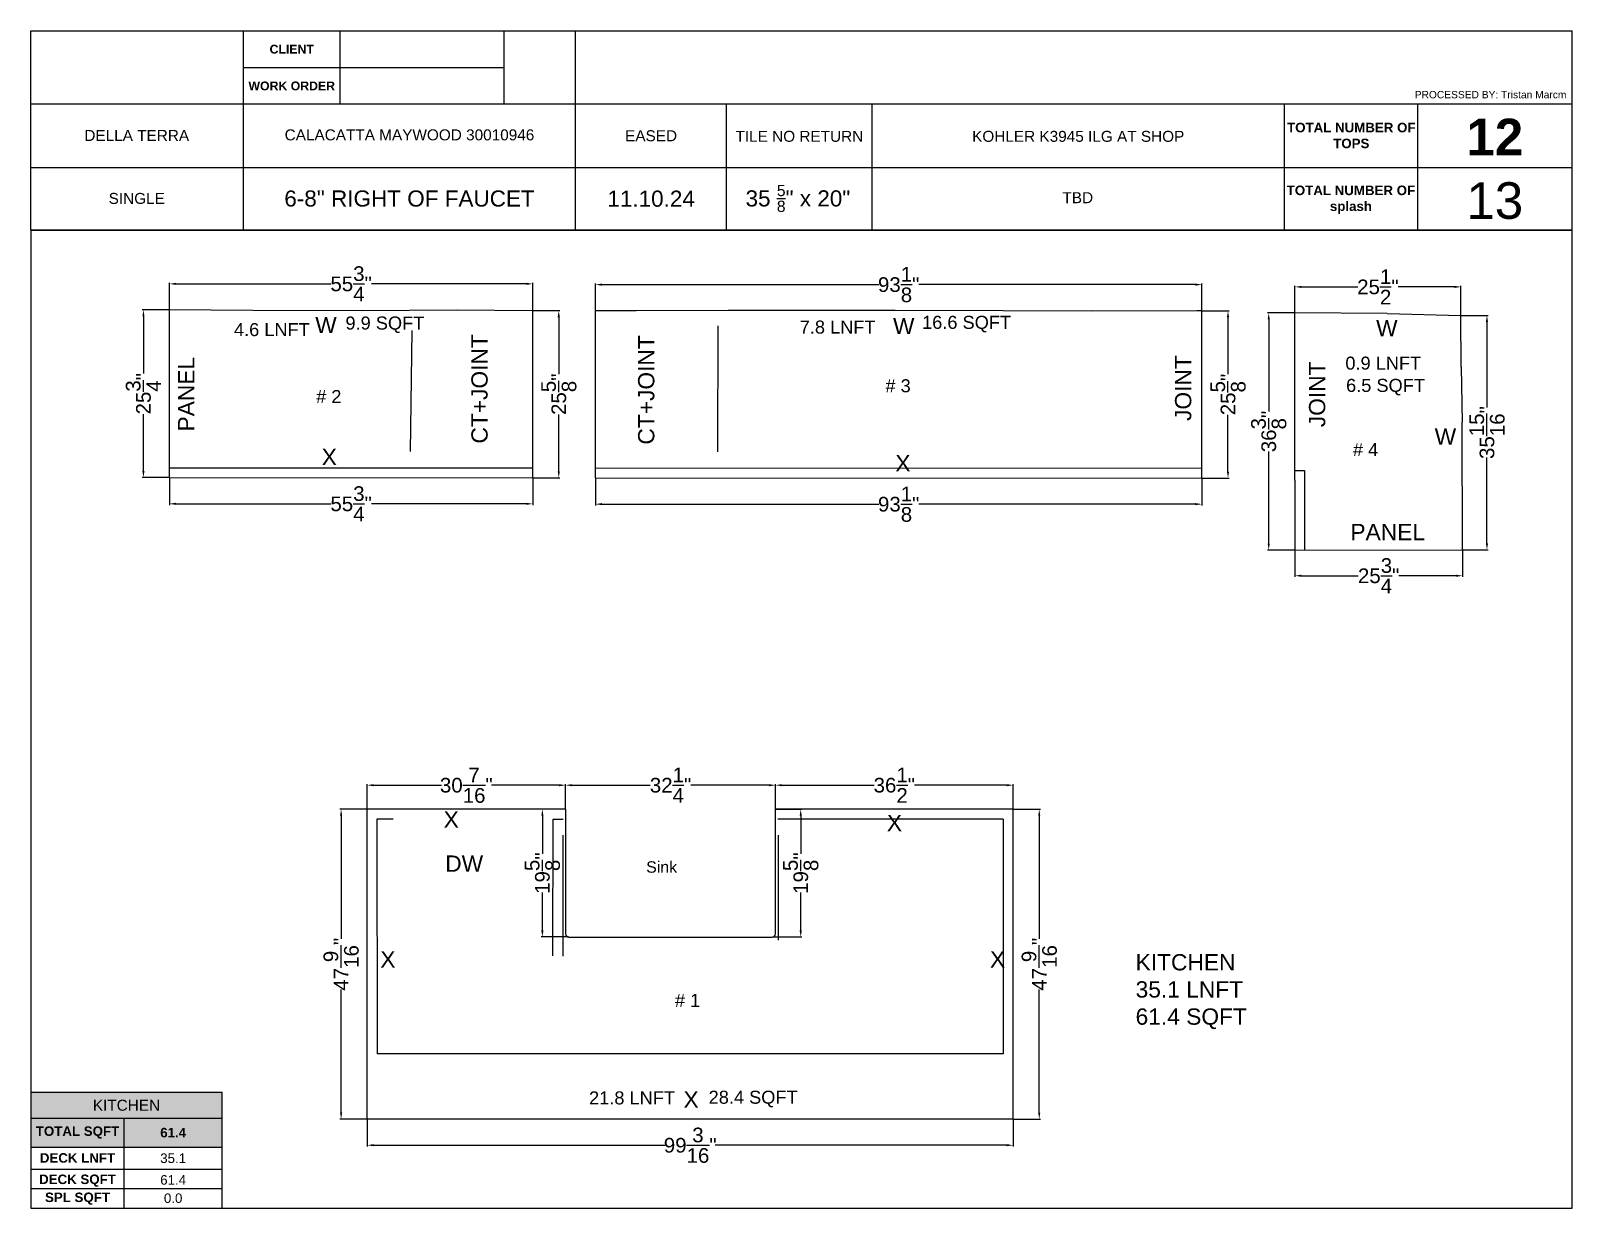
# Paper-space layout '#1 - KITCHEN' of a CAD drawing. Extents: x 0.2 to 10.8, y 0.2 to 8.3.
# The model-space entities are those that its viewports show. They can reach past a viewport. Long polylines and large blocks are cut down to what shows.
import ezdxf
from ezdxf.enums import TextEntityAlignment as Align

# ---------------------------------------------------------------- set-up
doc = ezdxf.new("R2010")
doc.units = 0
doc.header["$MEASUREMENT"] = 0
doc.linetypes.add('DASHED', pattern=[0.75, 0.5, -0.25])
doc.layers.get('0').update_dxf_attribs({"linetype": 'CONTINUOUS'})
doc.layers.get('Defpoints').update_dxf_attribs({"linetype": 'CONTINUOUS'})
for name, color, linetype in [('_CURVE', 7, 'CONTINUOUS'), ('BLUE_BLUE', 5, 'CONTINUOUS'), ('GREEN_TEXT', 90, 'CONTINUOUS'), ('ORANGE_CABS', 30, 'DASHED'), ('RED_WALL', 1, 'CONTINUOUS')]:
    doc.layers.add(name, color=color, linetype=linetype)
doc.styles.add('Bold', font='arialbd.ttf')
doc.styles.add('Model Text', font='arial.ttf', dxfattribs={"height": 2})
doc.styles.get("Standard").update_dxf_attribs({"font": 'arial.ttf'})
doc.dimstyles.get("Standard").update_dxf_attribs({"dimtxt": 2.25, "dimasz": 1, "dimexe": 0.18, "dimexo": 0.0625, "dimgap": 0.09, "dimtad": 0, "dimdec": 4, "dimzin": 0, "dimdsep": 46, "dimlunit": 5, "dimtxsty": 'Standard', "dimcen": 1, "dimclrd": 3, "dimclre": 3, "dimadec": 0, "dimazin": 0, "dimtfac": 1, "dimtdec": 4, "dimtofl": 0, "dimtmove": 0, "dimatfit": 3, "dimfxl": 1, "dimtolj": 1, "dimtzin": 0, "dimarcsym": 0})

# ---------------------------------------------------------------- blocks, each defined once
blk = doc.blocks.new('*D116')
at = {"color": 3, "linetype": 'Continuous', "lineweight": -2, "transparency": 16777216}
for p, q in [((-48.79, 104.73), (-48.79, 108.84)), ((-47.79, 108.66), (-24.03, 108.66)), ((5.96, 108.66), (-17.81, 108.66)), ((6.96, 104.61), (6.96, 108.84))]:
    blk.add_line(p, q, dxfattribs=at)
at = {"color": 3, "linetype": 'Continuous', "transparency": 16777216}
for points in [[(-47.79, 108.83), (-47.79, 108.5), (-48.79, 108.66)], [(5.96, 108.83), (5.96, 108.5), (6.96, 108.66)]]:
    blk.add_solid(points, dxfattribs=at)
at = {"layer": 'Defpoints', "color": 0, "linetype": 'Continuous', "transparency": 16777216}
for p in [(6.96, 108.66), (-48.79, 104.66), (6.96, 104.55)]:
    blk.add_point(p, dxfattribs=at)
at = {"color": 0, "linetype": 'Continuous', "transparency": 16777216, "insert": (-20.92, 108.66), "char_height": 2.25, "attachment_point": 5}
blk.add_mtext('\\A1;55{\\H1x;\\S3/4;}"', dxfattribs=at)
blk = doc.blocks.new('*D117')
at = {"color": 3, "linetype": 'Continuous', "lineweight": -2, "transparency": 16777216}
for p, q in [((7.02, 104.55), (11.14, 104.55)), ((10.96, 103.55), (10.96, 94.82)), ((10.96, 79.9), (10.96, 88.63)), ((7.02, 78.9), (11.14, 78.9))]:
    blk.add_line(p, q, dxfattribs=at)
at = {"color": 3, "linetype": 'Continuous', "transparency": 16777216}
for points in [[(10.79, 103.55), (11.13, 103.55), (10.96, 104.55)], [(10.79, 79.9), (11.13, 79.9), (10.96, 78.9)]]:
    blk.add_solid(points, dxfattribs=at)
at = {"layer": 'Defpoints', "color": 0, "linetype": 'Continuous', "transparency": 16777216}
for p in [(6.96, 104.55), (6.96, 78.9), (10.96, 78.9)]:
    blk.add_point(p, dxfattribs=at)
at = {"color": 0, "linetype": 'Continuous', "transparency": 16777216, "insert": (10.96, 91.72), "char_height": 2.25, "attachment_point": 5, "rotation": 90}
blk.add_mtext('\\A1;25{\\H1x;\\S5/8;}"', dxfattribs=at)
blk = doc.blocks.new('*D118')
at = {"color": 3, "linetype": 'Continuous', "lineweight": -2, "transparency": 16777216}
for p, q in [((-48.81, 78.87), (-48.81, 74.72)), ((6.96, 78.84), (6.96, 74.72)), ((-47.81, 74.9), (-24.03, 74.9)), ((5.96, 74.9), (-17.81, 74.9))]:
    blk.add_line(p, q, dxfattribs=at)
at = {"color": 3, "linetype": 'Continuous', "transparency": 16777216}
for points in [[(-47.81, 75.07), (-47.81, 74.74), (-48.81, 74.9)], [(5.96, 75.07), (5.96, 74.74), (6.96, 74.9)]]:
    blk.add_solid(points, dxfattribs=at)
at = {"layer": 'Defpoints', "color": 0, "linetype": 'Continuous', "transparency": 16777216}
for p in [(-48.81, 78.93), (6.96, 78.9), (-48.81, 74.9)]:
    blk.add_point(p, dxfattribs=at)
at = {"color": 0, "linetype": 'Continuous', "transparency": 16777216, "insert": (-20.92, 74.9), "char_height": 2.25, "attachment_point": 5}
blk.add_mtext('\\A1;55{\\H1x;\\S3/4;}"', dxfattribs=at)
blk = doc.blocks.new('*D119')
at = {"color": 3, "linetype": 'Continuous', "lineweight": -2, "transparency": 16777216}
for p, q in [((-48.86, 104.66), (-52.99, 104.66)), ((-52.81, 103.66), (-52.81, 94.93)), ((-52.81, 79.93), (-52.81, 88.67)), ((-48.87, 78.93), (-52.99, 78.93))]:
    blk.add_line(p, q, dxfattribs=at)
at = {"color": 3, "linetype": 'Continuous', "transparency": 16777216}
for points in [[(-52.97, 103.66), (-52.64, 103.66), (-52.81, 104.66)], [(-52.97, 79.93), (-52.64, 79.93), (-52.81, 78.93)]]:
    blk.add_solid(points, dxfattribs=at)
at = {"layer": 'Defpoints', "color": 0, "linetype": 'Continuous', "transparency": 16777216}
for p in [(-52.81, 104.66), (-48.79, 104.66), (-48.81, 78.93)]:
    blk.add_point(p, dxfattribs=at)
at = {"color": 0, "linetype": 'Continuous', "transparency": 16777216, "insert": (-52.81, 91.8), "char_height": 2.25, "attachment_point": 5, "rotation": 90}
blk.add_mtext('\\A1;25{\\H1x;\\S3/4;}"', dxfattribs=at)
blk = doc.blocks.new('*D120')
at = {"color": 3, "linetype": 'Continuous', "lineweight": -2, "transparency": 16777216}
for p, q in [((16.59, 104.61), (16.59, 108.73)), ((17.59, 108.55), (60.08, 108.55)), ((108.71, 108.55), (66.22, 108.55)), ((109.71, 104.57), (109.71, 108.73))]:
    blk.add_line(p, q, dxfattribs=at)
at = {"color": 3, "linetype": 'Continuous', "transparency": 16777216}
for points in [[(17.59, 108.71), (17.59, 108.38), (16.59, 108.55)], [(108.71, 108.71), (108.71, 108.38), (109.71, 108.55)]]:
    blk.add_solid(points, dxfattribs=at)
at = {"layer": 'Defpoints', "color": 0, "linetype": 'Continuous', "transparency": 16777216}
for p in [(109.71, 108.55), (16.59, 104.55), (109.71, 104.51)]:
    blk.add_point(p, dxfattribs=at)
at = {"color": 0, "linetype": 'Continuous', "transparency": 16777216, "insert": (63.15, 108.55), "char_height": 2.25, "attachment_point": 5}
blk.add_mtext('\\A1;93{\\H1x;\\S1/8;}"', dxfattribs=at)
blk = doc.blocks.new('*D121')
at = {"color": 3, "linetype": 'Continuous', "lineweight": -2, "transparency": 16777216}
for p, q in [((109.78, 104.51), (113.89, 104.51)), ((113.71, 103.51), (113.71, 94.78)), ((113.71, 79.85), (113.71, 88.58)), ((109.78, 78.85), (113.89, 78.85))]:
    blk.add_line(p, q, dxfattribs=at)
at = {"color": 3, "linetype": 'Continuous', "transparency": 16777216}
for points in [[(113.55, 103.51), (113.88, 103.51), (113.71, 104.51)], [(113.55, 79.85), (113.88, 79.85), (113.71, 78.85)]]:
    blk.add_solid(points, dxfattribs=at)
at = {"layer": 'Defpoints', "color": 0, "linetype": 'Continuous', "transparency": 16777216}
for p in [(109.71, 104.51), (109.71, 78.85), (113.71, 78.85)]:
    blk.add_point(p, dxfattribs=at)
at = {"color": 0, "linetype": 'Continuous', "transparency": 16777216, "insert": (113.71, 91.68), "char_height": 2.25, "attachment_point": 5, "rotation": 90}
blk.add_mtext('\\A1;25{\\H1x;\\S5/8;}"', dxfattribs=at)
blk = doc.blocks.new('*D122')
at = {"color": 3, "linetype": 'Continuous', "lineweight": -2, "transparency": 16777216}
for p, q in [((16.59, 78.84), (16.59, 74.67)), ((109.71, 78.79), (109.71, 74.67)), ((17.59, 74.85), (60.08, 74.85)), ((108.71, 74.85), (66.22, 74.85))]:
    blk.add_line(p, q, dxfattribs=at)
at = {"color": 3, "linetype": 'Continuous', "transparency": 16777216}
for points in [[(17.59, 75.02), (17.59, 74.69), (16.59, 74.85)], [(108.71, 75.02), (108.71, 74.69), (109.71, 74.85)]]:
    blk.add_solid(points, dxfattribs=at)
at = {"layer": 'Defpoints', "color": 0, "linetype": 'Continuous', "transparency": 16777216}
for p in [(16.59, 78.9), (109.71, 78.85), (16.59, 74.85)]:
    blk.add_point(p, dxfattribs=at)
at = {"color": 0, "linetype": 'Continuous', "transparency": 16777216, "insert": (63.15, 74.85), "char_height": 2.25, "attachment_point": 5}
blk.add_mtext('\\A1;93{\\H1x;\\S1/8;}"', dxfattribs=at)
blk = doc.blocks.new('*D124')
at = {"color": 3, "linetype": 'Continuous', "lineweight": -2, "transparency": 16777216}
for p, q in [((123.98, 104.26), (123.98, 108.38)), ((124.98, 108.2), (133.63, 108.2)), ((148.47, 108.2), (139.82, 108.2)), ((149.47, 103.89), (149.47, 108.38))]:
    blk.add_line(p, q, dxfattribs=at)
at = {"color": 3, "linetype": 'Continuous', "transparency": 16777216}
for points in [[(124.98, 108.36), (124.98, 108.03), (123.98, 108.2)], [(148.47, 108.36), (148.47, 108.03), (149.47, 108.2)]]:
    blk.add_solid(points, dxfattribs=at)
at = {"layer": 'Defpoints', "color": 0, "linetype": 'Continuous', "transparency": 16777216}
for p in [(149.47, 108.2), (123.98, 104.2), (149.47, 103.82)]:
    blk.add_point(p, dxfattribs=at)
at = {"color": 0, "linetype": 'Continuous', "transparency": 16777216, "insert": (136.72, 108.2), "char_height": 2.25, "attachment_point": 5}
blk.add_mtext('\\A1;25{\\H1x;\\S1/2;}"', dxfattribs=at)
blk = doc.blocks.new('*D125')
at = {"color": 3, "linetype": 'Continuous', "lineweight": -2, "transparency": 16777216}
for p, q in [((149.53, 103.82), (153.65, 103.82)), ((153.47, 102.82), (153.47, 89.69)), ((153.47, 68.86), (153.47, 82)), ((149.77, 67.86), (153.65, 67.86))]:
    blk.add_line(p, q, dxfattribs=at)
at = {"color": 3, "linetype": 'Continuous', "transparency": 16777216}
for points in [[(153.3, 102.82), (153.64, 102.82), (153.47, 103.82)], [(153.3, 68.86), (153.64, 68.86), (153.47, 67.86)]]:
    blk.add_solid(points, dxfattribs=at)
at = {"layer": 'Defpoints', "color": 0, "linetype": 'Continuous', "transparency": 16777216}
for p in [(149.47, 103.82), (149.71, 67.86), (153.47, 67.86)]:
    blk.add_point(p, dxfattribs=at)
at = {"color": 0, "linetype": 'Continuous', "transparency": 16777216, "insert": (153.47, 85.84), "char_height": 2.25, "attachment_point": 5, "rotation": 90}
blk.add_mtext('\\A1;35{\\H1x;\\S15/16;}"', dxfattribs=at)
blk = doc.blocks.new('*D126')
at = {"color": 3, "linetype": 'Continuous', "lineweight": -2, "transparency": 16777216}
for p, q in [((123.96, 67.75), (123.96, 63.68)), ((149.71, 67.8), (149.71, 63.68)), ((124.96, 63.86), (133.71, 63.86)), ((148.71, 63.86), (139.96, 63.86))]:
    blk.add_line(p, q, dxfattribs=at)
at = {"color": 3, "linetype": 'Continuous', "transparency": 16777216}
for points in [[(124.96, 64.03), (124.96, 63.7), (123.96, 63.86)], [(148.71, 64.03), (148.71, 63.7), (149.71, 63.86)]]:
    blk.add_solid(points, dxfattribs=at)
at = {"layer": 'Defpoints', "color": 0, "linetype": 'Continuous', "transparency": 16777216}
for p in [(123.96, 67.81), (149.71, 67.86), (123.96, 63.86)]:
    blk.add_point(p, dxfattribs=at)
at = {"color": 0, "linetype": 'Continuous', "transparency": 16777216, "insert": (136.84, 63.86), "char_height": 2.25, "attachment_point": 5}
blk.add_mtext('\\A1;25{\\H1x;\\S3/4;}"', dxfattribs=at)
blk = doc.blocks.new('*D127')
at = {"color": 3, "linetype": 'Continuous', "lineweight": -2, "transparency": 16777216}
for p, q in [((123.91, 104.2), (119.78, 104.2)), ((119.96, 103.2), (119.96, 89.08)), ((119.96, 68.81), (119.96, 82.93)), ((123.9, 67.81), (119.78, 67.81))]:
    blk.add_line(p, q, dxfattribs=at)
at = {"color": 3, "linetype": 'Continuous', "transparency": 16777216}
for points in [[(119.8, 103.2), (120.13, 103.2), (119.96, 104.2)], [(119.8, 68.81), (120.13, 68.81), (119.96, 67.81)]]:
    blk.add_solid(points, dxfattribs=at)
at = {"layer": 'Defpoints', "color": 0, "linetype": 'Continuous', "transparency": 16777216}
for p in [(119.96, 104.2), (123.98, 104.2), (123.96, 67.81)]:
    blk.add_point(p, dxfattribs=at)
at = {"color": 0, "linetype": 'Continuous', "transparency": 16777216, "insert": (119.96, 86), "char_height": 2.25, "attachment_point": 5, "rotation": 90}
blk.add_mtext('\\A1;36{\\H1x;\\S3/8;}"', dxfattribs=at)
blk = doc.blocks.new('*D129')
at = {"color": 3, "linetype": 'Continuous', "lineweight": -2, "transparency": 16777216}
for p, q in [((80.79, 28.03), (84.91, 28.03)), ((84.73, 27.03), (84.73, 8.13)), ((84.73, -18.54), (84.73, 0.36)), ((80.79, -19.54), (84.91, -19.54))]:
    blk.add_line(p, q, dxfattribs=at)
at = {"color": 3, "linetype": 'Continuous', "transparency": 16777216}
for points in [[(84.56, 27.03), (84.89, 27.03), (84.73, 28.03)], [(84.56, -18.54), (84.89, -18.54), (84.73, -19.54)]]:
    blk.add_solid(points, dxfattribs=at)
at = {"layer": 'Defpoints', "color": 0, "linetype": 'Continuous', "transparency": 16777216}
for p in [(80.73, 28.03), (80.73, -19.54), (84.73, -19.54)]:
    blk.add_point(p, dxfattribs=at)
at = {"color": 0, "linetype": 'Continuous', "transparency": 16777216, "insert": (84.73, 4.24), "char_height": 2.25, "attachment_point": 5, "rotation": 90}
blk.add_mtext('\\A1;47{\\H1x;\\S9/16;}"', dxfattribs=at)
blk = doc.blocks.new('*D130')
at = {"color": 3, "linetype": 'Continuous', "lineweight": -2, "transparency": 16777216}
for p, q in [((-18.46, -19.6), (-18.46, -23.72)), ((80.73, -19.6), (80.73, -23.72)), ((-17.46, -23.54), (27.3, -23.54)), ((79.73, -23.54), (34.97, -23.54))]:
    blk.add_line(p, q, dxfattribs=at)
at = {"color": 3, "linetype": 'Continuous', "transparency": 16777216}
for points in [[(-17.46, -23.37), (-17.46, -23.7), (-18.46, -23.54)], [(79.73, -23.37), (79.73, -23.7), (80.73, -23.54)]]:
    blk.add_solid(points, dxfattribs=at)
at = {"layer": 'Defpoints', "color": 0, "linetype": 'Continuous', "transparency": 16777216}
for p in [(-18.46, -19.54), (80.73, -19.54), (-18.46, -23.54)]:
    blk.add_point(p, dxfattribs=at)
at = {"color": 0, "linetype": 'Continuous', "transparency": 16777216, "insert": (31.14, -23.54), "char_height": 2.25, "attachment_point": 5}
blk.add_mtext('\\A1;99{\\H1x;\\S3/16;}"', dxfattribs=at)
blk = doc.blocks.new('*D131')
at = {"color": 3, "linetype": 'Continuous', "lineweight": -2, "transparency": 16777216}
for p, q in [((-18.52, 28.03), (-22.64, 28.03)), ((-22.46, 27.03), (-22.46, 8.13)), ((-22.46, -18.54), (-22.46, 0.36)), ((-18.52, -19.54), (-22.64, -19.54))]:
    blk.add_line(p, q, dxfattribs=at)
at = {"color": 3, "linetype": 'Continuous', "transparency": 16777216}
for points in [[(-22.62, 27.03), (-22.29, 27.03), (-22.46, 28.03)], [(-22.62, -18.54), (-22.29, -18.54), (-22.46, -19.54)]]:
    blk.add_solid(points, dxfattribs=at)
at = {"layer": 'Defpoints', "color": 0, "linetype": 'Continuous', "transparency": 16777216}
for p in [(-22.46, 28.03), (-18.46, 28.03), (-18.46, -19.54)]:
    blk.add_point(p, dxfattribs=at)
at = {"color": 0, "linetype": 'Continuous', "transparency": 16777216, "insert": (-22.46, 4.24), "char_height": 2.25, "attachment_point": 5, "rotation": 90}
blk.add_mtext('\\A1;47{\\H1x;\\S9/16;}"', dxfattribs=at)
blk = doc.blocks.new('*D164')
at = {"color": 3, "linetype": 'Continuous', "lineweight": -2, "transparency": 16777216}
for p, q in [((-18.46, 28.09), (-18.46, 31.9)), ((-17.46, 31.72), (-7.06, 31.72)), ((11, 31.72), (0.61, 31.72)), ((12, 28.09), (12, 31.9))]:
    blk.add_line(p, q, dxfattribs=at)
at = {"color": 3, "linetype": 'Continuous', "transparency": 16777216}
for points in [[(-17.46, 31.88), (-17.46, 31.55), (-18.46, 31.72)], [(11, 31.88), (11, 31.55), (12, 31.72)]]:
    blk.add_solid(points, dxfattribs=at)
at = {"layer": 'Defpoints', "color": 0, "linetype": 'Continuous', "transparency": 16777216}
for p in [(-18.46, 31.72), (-18.46, 28.03), (12, 28.03)]:
    blk.add_point(p, dxfattribs=at)
at = {"color": 0, "linetype": 'Continuous', "transparency": 16777216, "insert": (-3.23, 31.72), "char_height": 2.25, "attachment_point": 5}
blk.add_mtext('\\A1;30{\\H1x;\\S7/16;}"', dxfattribs=at)
blk = doc.blocks.new('*D165')
at = {"color": 3, "linetype": 'Continuous', "lineweight": -2, "transparency": 16777216}
for p, q in [((12, 28.09), (12, 31.9)), ((13, 31.72), (25.01, 31.72)), ((43.24, 31.72), (31.23, 31.72)), ((44.24, 28.09), (44.24, 31.9))]:
    blk.add_line(p, q, dxfattribs=at)
at = {"color": 3, "linetype": 'Continuous', "transparency": 16777216}
for points in [[(13, 31.88), (13, 31.55), (12, 31.72)], [(43.24, 31.88), (43.24, 31.55), (44.24, 31.72)]]:
    blk.add_solid(points, dxfattribs=at)
at = {"layer": 'Defpoints', "color": 0, "linetype": 'Continuous', "transparency": 16777216}
for p in [(44.24, 31.72), (12, 28.03), (44.24, 28.03)]:
    blk.add_point(p, dxfattribs=at)
at = {"color": 0, "linetype": 'Continuous', "transparency": 16777216, "insert": (28.12, 31.72), "char_height": 2.25, "attachment_point": 5}
blk.add_mtext('\\A1;32{\\H1x;\\S1/4;}"', dxfattribs=at)
blk = doc.blocks.new('*D166')
at = {"color": 3, "linetype": 'Continuous', "lineweight": -2, "transparency": 16777216}
for p, q in [((44.24, 28.09), (44.24, 31.9)), ((45.24, 31.72), (59.41, 31.72)), ((79.73, 31.72), (65.56, 31.72)), ((80.73, 28.09), (80.73, 31.9))]:
    blk.add_line(p, q, dxfattribs=at)
at = {"color": 3, "linetype": 'Continuous', "transparency": 16777216}
for points in [[(45.24, 31.88), (45.24, 31.55), (44.24, 31.72)], [(79.73, 31.88), (79.73, 31.55), (80.73, 31.72)]]:
    blk.add_solid(points, dxfattribs=at)
at = {"layer": 'Defpoints', "color": 0, "linetype": 'Continuous', "transparency": 16777216}
for p in [(44.24, 31.72), (44.24, 28.03), (80.73, 28.03)]:
    blk.add_point(p, dxfattribs=at)
at = {"color": 0, "linetype": 'Continuous', "transparency": 16777216, "insert": (62.48, 31.72), "char_height": 2.25, "attachment_point": 5}
blk.add_mtext('\\A1;36{\\H1x;\\S1/2;}"', dxfattribs=at)
blk = doc.blocks.new('*D168')
at = {"color": 3, "linetype": 'Continuous', "lineweight": -2, "transparency": 16777216}
for p, q in [((44.3, 28.03), (48.29, 28.03)), ((48.11, 27.03), (48.11, 21.19)), ((48.11, 9.42), (48.11, 15.25)), ((43.8, 8.42), (48.29, 8.42))]:
    blk.add_line(p, q, dxfattribs=at)
at = {"color": 3, "linetype": 'Continuous', "transparency": 16777216}
for points in [[(47.94, 27.03), (48.27, 27.03), (48.11, 28.03)], [(47.94, 9.42), (48.27, 9.42), (48.11, 8.42)]]:
    blk.add_solid(points, dxfattribs=at)
at = {"layer": 'Defpoints', "color": 0, "linetype": 'Continuous', "transparency": 16777216}
for p in [(44.24, 28.03), (48.11, 28.03), (43.74, 8.42)]:
    blk.add_point(p, dxfattribs=at)
at = {"color": 0, "linetype": 'Continuous', "transparency": 16777216, "insert": (48.11, 18.22), "char_height": 2.25, "attachment_point": 5, "rotation": 90}
blk.add_mtext('\\A1;19{\\H1x;\\S5/8;}"', dxfattribs=at)
blk = doc.blocks.new('*D169')
at = {"color": 3, "linetype": 'Continuous', "lineweight": -2, "transparency": 16777216}
for p, q in [((11.94, 28.03), (8.26, 28.03)), ((8.44, 27.03), (8.44, 21.19)), ((8.44, 9.42), (8.44, 15.25)), ((12.44, 8.42), (8.26, 8.42))]:
    blk.add_line(p, q, dxfattribs=at)
at = {"color": 3, "linetype": 'Continuous', "transparency": 16777216}
for points in [[(8.28, 27.03), (8.61, 27.03), (8.44, 28.03)], [(8.28, 9.42), (8.61, 9.42), (8.44, 8.42)]]:
    blk.add_solid(points, dxfattribs=at)
at = {"layer": 'Defpoints', "color": 0, "linetype": 'Continuous', "transparency": 16777216}
for p in [(8.44, 28.03), (12, 28.03), (12.5, 8.42)]:
    blk.add_point(p, dxfattribs=at)
at = {"color": 0, "linetype": 'Continuous', "transparency": 16777216, "insert": (8.44, 18.22), "char_height": 2.25, "attachment_point": 5, "rotation": 90}
blk.add_mtext('\\A1;19{\\H1x;\\S5/8;}"', dxfattribs=at)

msp = doc.modelspace()

# ---------------------------------------------------------------- linework, layer by layer
at = {"color": 143, "true_color": 0x7aafdf}
for p, q in [((-48.808187, 78.93172), (-48.794481, 104.662846)), ((123.961859, 67.807568), (149.708418, 67.863613))]:
    msp.add_line(p, q, dxfattribs=at)
at = {"color": 11, "linetype": 'Continuous', "true_color": 0xf27172}
for p, q in [((6.959841, 78.902014), (6.959841, 104.54695)), ((16.585782, 78.902014), (16.585782, 104.54695)), ((109.712894, 78.852407), (109.712894, 104.507168)), ((123.97746, 78.542325), (123.97746, 104.197086))]:
    msp.add_line(p, q, dxfattribs=at)
at = {"layer": '_CURVE', "color": 4, "linetype": 'Continuous'}
for p, q in [((12.001554, 28.025506), (12.001554, 8.915506)), ((44.241554, 8.915506), (44.241554, 28.025506)), ((12.501554, 8.415506), (43.741554, 8.415506))]:
    msp.add_line(p, q, dxfattribs=at)
for centre, start, end in [((12.501554, 8.915506), 180, 270), ((43.741554, 8.915506), 270, 0)]:
    msp.add_arc(centre, 0.5, start, end, dxfattribs=at)
at = {"layer": 'BLUE_BLUE', "color": 5}
for p, q in [((-48.808187, 78.93172), (6.959841, 78.902014)), ((16.585782, 78.902014), (109.712888, 78.852407)), ((123.97746, 78.542325), (123.961859, 67.807568)), ((-18.458002, -19.536495), (-18.458002, 28.025506)), ((12.001554, 28.025506), (-18.458002, 28.025506)), ((80.728175, 28.025506), (44.241554, 28.025506)), ((80.728175, -19.536495), (80.728175, 28.025506)), ((80.728175, -19.536495), (-18.458002, -19.536495))]:
    msp.add_line(p, q, dxfattribs=at)
at = {"layer": 'ORANGE_CABS', "color": 30, "linetype": 'DASHED', "ltscale": 0.5}
for p, q in [((35.372823, 102.21308), (35.35618, 82.89203)), ((-11.80629, 82.912603), (-11.546702, 101.482817)), ((-48.807388, 80.43172), (6.959841, 80.402014)), ((16.585782, 80.402014), (109.712894, 80.352407)), ((123.97746, 80.042326), (125.479641, 80.041526)), ((125.479641, 80.041526), (125.461865, 67.810833)), ((-14.48033, 26.518543), (-16.978679, 26.525506)), ((-16.978679, 26.525506), (-16.896006, -9.535958)), ((10.061165, 5.511473), (10.080658, 26.502951)), ((10.080658, 26.502951), (11.618131, 26.505488)), ((79.207888, 26.525506), (44.615993, 26.506165)), ((79.207888, 26.525506), (79.166172, -9.536878)), ((11.651953, 5.454311), (11.622118, 24.025506)), ((44.620989, 24.025506), (44.653408, 7.921452)), ((79.166172, -9.536878), (-16.896006, -9.535958))]:
    msp.add_line(p, q, dxfattribs=at)
at = {"layer": 'RED_WALL', "color": 1}
for p, q in [((-35.98687, 104.572717), (-48.794481, 104.662846)), ((-19.209622, 104.529363), (-35.98687, 104.572717)), ((-4.757186, 104.637135), (-19.209622, 104.529363)), ((6.959841, 104.54695), (-4.757186, 104.637135)), ((22.82117, 104.498957), (16.585782, 104.54695)), ((36.95798, 104.579864), (22.82117, 104.498957)), ((50.148852, 104.571056), (36.95798, 104.579864)), ((62.630794, 104.597057), (50.148852, 104.571056)), ((79.166476, 104.505355), (62.630794, 104.597057)), ((92.715533, 104.482746), (79.166476, 104.505355)), ((108.913988, 104.513161), (92.715533, 104.482746)), ((109.712894, 104.507168), (108.913988, 104.513161)), ((138.153351, 104.09074), (123.97746, 104.197086)), ((138.153351, 104.09074), (149.471171, 103.824939)), ((149.517072, 95.855592), (149.471171, 103.824939)), ((149.517072, 95.855592), (149.656228, 87.434225)), ((149.708418, 67.863613), (149.656228, 87.434225))]:
    msp.add_line(p, q, dxfattribs=at)

# ---------------------------------------------------------------- texts
at = {"linetype": 'Continuous', "char_height": 2, "attachment_point": 5, "style": 'Model Text'}
for s, insert in [('4.6 LNFT', (-33.081358, 101.631508)), ('9.9 SQFT', (-15.737482, 102.376276)), ('7.8 LNFT', (53.77536, 102.015246)), ('16.6 SQFT', (73.573106, 102.482372)), ('0.9 LNFT', (137.552554, 96.483213)), ('# 2', (-24.349008, 91.363296)), ('# 3', (63.055434, 93.005625)), ('6.5 SQFT', (137.892054, 92.808107)), ('# 4', (134.838385, 83.222504)), ('# 1', (30.736907, -1.311637)), ('21.8 LNFT', (22.209679, -16.287642)), ('28.4 SQFT', (40.799385, -16.444705))]:
    msp.add_mtext(s, dxfattribs=dict(at, insert=insert))
at = {"linetype": 'Continuous', "insert": (99.526169, 5.791998), "char_height": 2.5, "attachment_point": 1, "style": 'Model Text'}
msp.add_mtext_dynamic_manual_height_columns('{\\C3;KITCHEN\\P}35.1 LNFT\\P61.4 SQFT', width=29.66556514, gutter_width=10, heights=[0], dxfattribs=at)
at = {"layer": 'GREEN_TEXT', "color": 90}
for s, height, p in [('W', 2.5, (-26.424655, 103.599036)), ('W', 2.5, (62.281103, 103.444974)), ('W', 2.5, (136.447929, 103.129482)), ('W', 2.5, (145.445713, 86.473931)), ('X', 2.5, (-25.436232, 83.347242)), ('X', 2.5, (62.635666, 82.388489)), ('PANEL', 2.5, (132.505534, 71.822255)), ('X', 2.5, (-6.71492, 27.701127)), ('X', 2.5, (61.339021, 27.161774)), ('DW', 2.5, (-6.469148, 20.935293)), ('Sink', 1.75, (24.380191, 20.040158)), ('X', 2.5, (-16.43641, 6.225823)), ('X', 2.5, (77.16506, 6.230518)), ('X', 2.5, (30.115197, -15.279695))]:
    msp.add_text(s, height=height, dxfattribs=at).set_placement(p, align=Align.TOP_LEFT)
for s, p in [('CT+JOINT', (-2.460041, 84.152427)), ('CT+JOINT', (23.133071, 83.991993)), ('PANEL', (-47.49232, 86.006415)), ('JOINT', (105.573857, 87.619824)), ('JOINT', (126.143045, 86.663375))]:
    msp.add_text(s, height=2.5, rotation=90, dxfattribs=at).set_placement(p, align=Align.TOP_LEFT)

# ---------------------------------------------------------------- dimensions: what is measured, and where the dimension line sits
at = {"linetype": 'Continuous'}
for base, p1, p2, picture, middle in [((6.959841, 108.662846), (-48.794481, 104.662846), (6.959841, 104.54695), '*D116', (-20.91732, 108.662846)), ((109.712894, 108.54695), (16.585782, 104.54695), (109.712894, 104.507168), '*D120', (63.149338, 108.54695)), ((149.471171, 108.197086), (123.97746, 104.197086), (149.471171, 103.824939), '*D124', (136.724316, 108.197086)), ((-48.808187, 74.902014), (6.959841, 78.902014), (-48.808187, 78.93172), '*D118', (-20.924173, 74.902014)), ((16.585782, 74.852407), (109.712894, 78.852407), (16.585782, 78.902014), '*D122', (63.149338, 74.852407)), ((123.961859, 63.863613), (149.708418, 67.863613), (123.961859, 67.807568), '*D126', (136.835138, 63.863613)), ((-18.458002, 31.71544), (12.001554, 28.025506), (-18.458002, 28.025506), '*D164', (-3.228224, 31.71544)), ((44.241554, 31.71544), (12.001554, 28.025506), (44.241554, 28.025506), '*D165', (28.121554, 31.71544)), ((44.241554, 31.71544), (80.728175, 28.025506), (44.241554, 28.025506), '*D166', (62.484864, 31.71544)), ((-18.458002, -23.536495), (80.728175, -19.536495), (-18.458002, -19.536495), '*D130', (31.135086, -23.536495))]:
    dim = msp.add_linear_dim(base=base, p1=p1, p2=p2, dimstyle='Standard', override={"dimpost": '"'}, dxfattribs=at)
    dim.commit()
    dim.dimension.update_dxf_attribs({"geometry": picture, "text_midpoint": middle})
for base, p1, p2, picture, middle in [((-52.808187, 104.662846), (-48.808187, 78.93172), (-48.794481, 104.662846), '*D119', (-52.808187, 91.797283)), ((10.959841, 78.902014), (6.959841, 104.54695), (6.959841, 78.902014), '*D117', (10.959841, 91.724482)), ((113.712894, 78.852407), (109.712894, 104.507168), (109.712894, 78.852407), '*D121', (113.712894, 91.679787)), ((119.961859, 104.197086), (123.961859, 67.807568), (123.97746, 104.197086), '*D127', (119.961859, 86.002327)), ((153.471171, 67.863613), (149.471171, 103.824939), (149.708418, 67.863613), '*D125', (153.471171, 85.844276)), ((-22.458002, 28.025506), (-18.458002, -19.536495), (-18.458002, 28.025506), '*D131', (-22.458002, 4.244506)), ((8.443343, 28.025506), (12.501554, 8.415506), (12.001554, 28.025506), '*D169', (8.443343, 18.220506)), ((48.107068, 28.025506), (43.741554, 8.415506), (44.241554, 28.025506), '*D168', (48.107068, 18.220506)), ((84.728175, -19.536495), (80.728175, 28.025506), (80.728175, -19.536495), '*D129', (84.728175, 4.244506))]:
    dim = msp.add_linear_dim(base=base, p1=p1, p2=p2, angle=90, dimstyle='Standard', override={"dimpost": '"'}, dxfattribs=at)
    dim.commit()
    dim.dimension.update_dxf_attribs({"geometry": picture, "text_midpoint": middle})

psp = doc.layouts.new('#1 - KITCHEN')

# ---------------------------------------------------------------- hatches: boundary and pattern name
at = {"linetype": 'Continuous'}
h = psp.add_hatch(color=8, dxfattribs=at)
h.dxf.hatch_style = 1
h.paths.add_polyline_path([(1.526, 1.028), (0.219, 1.028), (0.219, 0.849), (1.526, 0.849)])
at = {"linetype": 'Continuous', "true_color": 0x7aafdf}
h = psp.add_hatch(color=143, dxfattribs=at)
h.dxf.hatch_style = 1
h.paths.add_polyline_path([(0.856, 0.849), (0.219, 0.849), (0.219, 0.651), (0.856, 0.651)])
at = {"linetype": 'Continuous', "true_color": 0xadddf7}
h = psp.add_hatch(color=141, dxfattribs=at)
h.dxf.hatch_style = 1
h.paths.add_polyline_path([(1.526, 0.651), (1.526, 0.849), (0.856, 0.849), (0.856, 0.651)])

# ---------------------------------------------------------------- linework, layer by layer
at = {"linetype": 'Continuous'}
for p, q in [((0.219, 6.915), (0.219, 8.277)), ((0.219, 8.277), (10.75, 8.277)), ((1.671, 6.915), (1.671, 8.277)), ((2.332, 7.779), (2.332, 8.277)), ((3.454, 7.779), (3.454, 8.277)), ((3.941, 6.915), (3.941, 8.277)), ((10.75, 6.915), (10.75, 8.277)), ((1.671, 8.027), (3.454, 8.027)), ((0.219, 7.779), (10.75, 7.779)), ((4.973, 6.915), (4.973, 7.779)), ((5.967, 6.915), (5.967, 7.779)), ((8.784, 6.915), (8.784, 7.779)), ((9.695, 6.915), (9.695, 7.779)), ((0.219, 7.343), (10.75, 7.343)), ((0.219, 6.915), (10.75, 6.915)), ((0.219, 1.028), (1.526, 1.028)), ((1.526, 0.235), (1.526, 1.028)), ((0.219, 0.849), (1.526, 0.849)), ((0.856, 0.235), (0.856, 0.849)), ((0.219, 0.651), (1.526, 0.651)), ((0.219, 0.502), (1.526, 0.502)), ((0.219, 0.369), (1.526, 0.369))]:
    psp.add_line(p, q, dxfattribs=at)

# ---------------------------------------------------------------- texts
at = {"linetype": 'Continuous', "attachment_point": 1, "style": 'Bold'}
for s, width, heights, insert, char_height in [('\\pxqc;CLIENT', 0.66068, [0.0617], (1.671, 8.182), 0.06), ('\\pxqc;WORK ORDER', 0.66068, [0.326], (1.671, 7.931), 0.06), ('\\pxqc;{\\C1;12}', 1.05345, [0], (9.695, 7.677), 0.25), ('\\pxqc;TOTAL SQFT', 0.63698, [0], (0.219, 0.794), 0.065), ('\\pxqc;61.4', 0.67022, [0], (0.856, 0.784), 0.065), ('\\pxqc;DECK LNFT', 0.63698, [0], (0.219, 0.611), 0.065), ('\\pxqc;DECK SQFT', 0.63698, [0], (0.219, 0.465), 0.065), ('\\pxqc;SPL SQFT', 0.63698, [0], (0.219, 0.342), 0.065)]:
    psp.add_mtext_dynamic_manual_height_columns(s, width=width, gutter_width=1, heights=heights, dxfattribs=dict(at, insert=insert, char_height=char_height))
at = {"linetype": 'Continuous', "insert": (10.711, 7.841), "char_height": 0.05, "width": 1.70098, "attachment_point": 6}
psp.add_mtext('PROCESSED BY: Tristan Marcm', dxfattribs=at)
at = {"linetype": 'Continuous'}
for s, width, insert, char_height, attachment_point in [('\\pxqc;DELLA TERRA', 1.44661, (0.219, 7.6), 0.075, 1), ('\\pxqc;CALACATTA MAYWOOD 30010946', 2.26984, (1.671, 7.604), 0.075, 1), ('\\pxqc;EASED', 1.03179, (3.941, 7.598), 0.075, 1), ('\\pxqc;TILE NO RETURN', 0.99428, (4.973, 7.594), 0.075, 1), ('\\pxqc;KOHLER K3945 ILG AT SHOP', 2.81691, (5.967, 7.594), 0.075, 1), ('\\pxqc;SINGLE', 1.44661, (0.219, 7.17), 0.075, 1), ('\\pxqc;6-8" RIGHT OF FAUCET', 2.26984, (1.671, 7.187), 0.11, 1), ('11.10.24', 1.03179, (4.457, 7.13), 0.11, 5), ('\\A1;\\pxqc;35 {\\H0.7x;\\S5/8;}" x 20"', 0.99428, (4.963, 7.225), 0.11, 1), ('\\pxqc;TBD', 2.81691, (5.964, 7.175), 0.075, 1), ('\\pxqc;13', 1.05345, (9.695, 7.243), 0.25, 1), ('\\pxqc;KITCHEN', 1.30633, (0.219, 0.976), 0.075, 1), ('\\pxqc;35.1', 0.67022, (0.856, 0.609), 0.065, 1), ('\\pxqc;61.4', 0.67022, (0.856, 0.461), 0.065, 1), ('\\pxqc;0.0', 0.67022, (0.856, 0.336), 0.065, 1)]:
    psp.add_mtext_dynamic_manual_height_columns(s, width=width, gutter_width=1, heights=[0], dxfattribs=dict(at, insert=insert, char_height=char_height, attachment_point=attachment_point))
at = {"color": 1, "linetype": 'Continuous', "char_height": 0.065, "attachment_point": 1, "style": 'Bold'}
for s, width, heights, insert in [('\\pxqc;TOTAL NUMBER OF TOPS', 0.91452, [0.19], (8.784, 7.649)), ('\\pxqc;TOTAL NUMBER OF splash', 0.90958, [0.22], (8.784, 7.22))]:
    psp.add_mtext_dynamic_manual_height_columns(s, width=width, gutter_width=1, heights=heights, dxfattribs=dict(at, insert=insert))

# ---------------------------------------------------------------- viewports
at = {"layer": '0', "linetype": 'Continuous', "view_target_point": (28.492705, 47.041378)}
psp.add_viewport(center=(5.485, 3.575), size=(10.532, 6.67951), view_center_point=(19.745764, -5.199434), view_height=150.08647424, dxfattribs=at)

doc.saveas('drawing.dxf')
